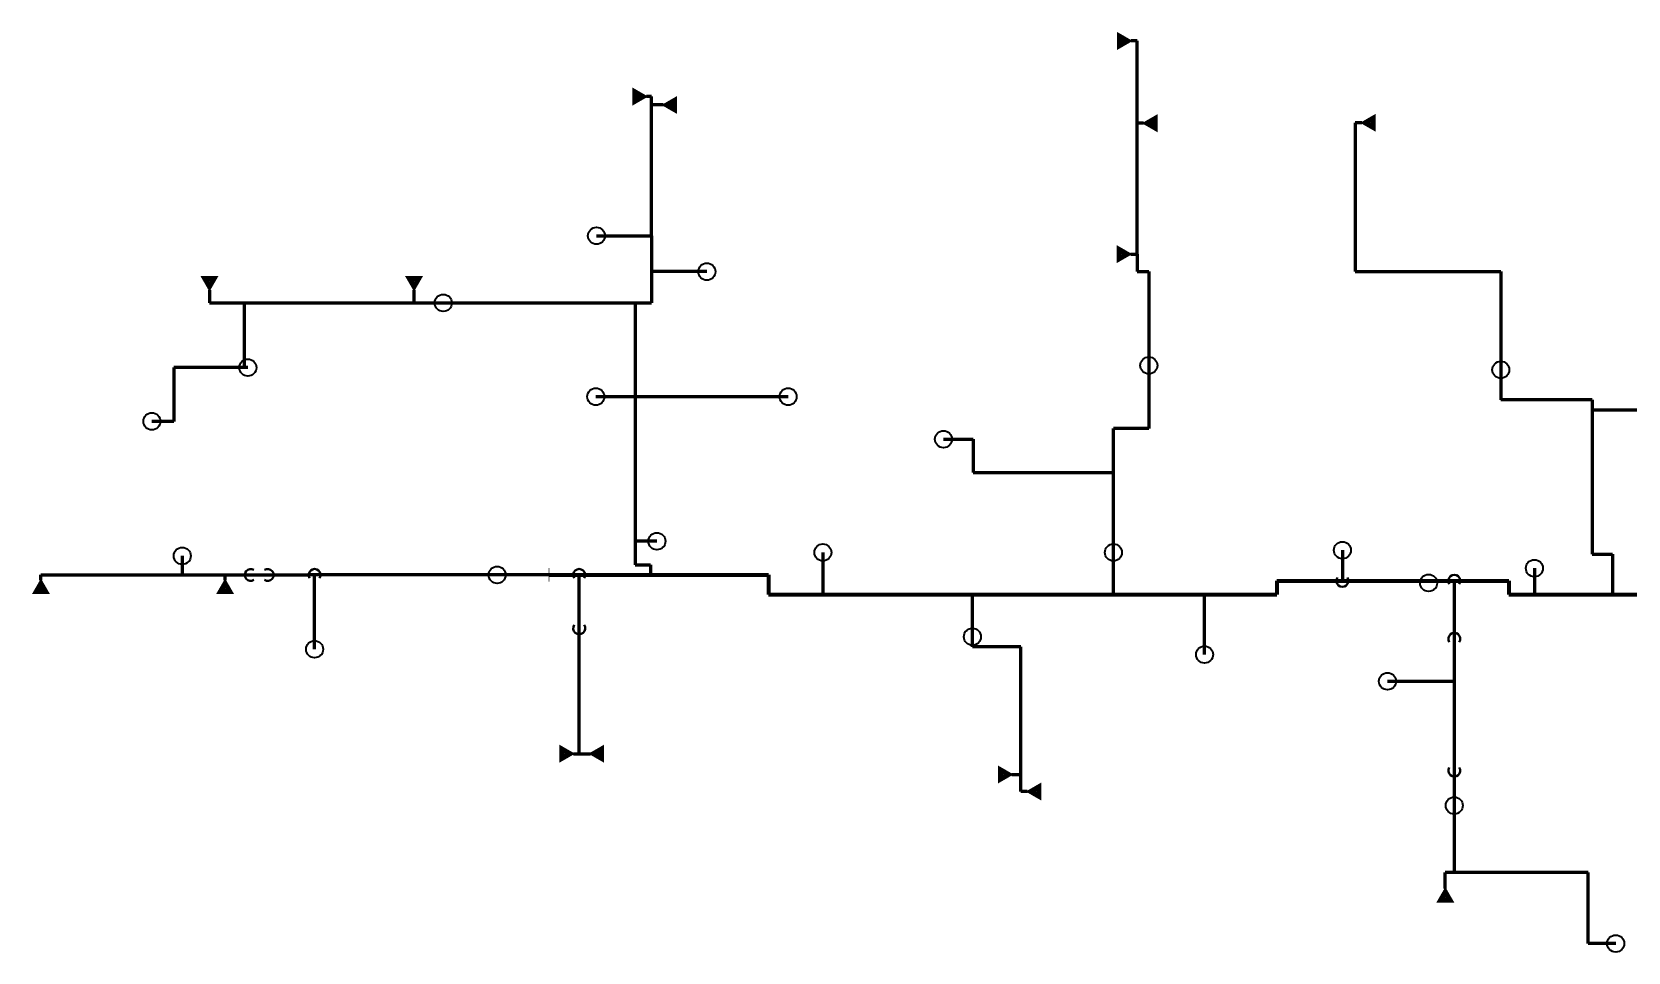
# Model space of a CAD drawing. Header units: inches. Extents: x -2802 to 2433, y -7056 to -2017.
# Drawn here: x -996 to -60, y -5284 to -4744 of the extents above; entities that cross this region are included whole.
import ezdxf

# ---------------------------------------------------------------- set-up
doc = ezdxf.new("R2010")
doc.units = ezdxf.units.IN
doc.header["$LTSCALE"] = 0.5
doc.header["$MEASUREMENT"] = 0
for name, color, linetype, lineweight in [('SPRK-COUPLING', 7, 'Continuous', 40), ('sprk-hd-sw', 7, 'Continuous', 30), ('sprk-pbl', 6, 'Continuous', 60), ('sprk-pmn', 1, 'Continuous', 70), ('sprk-ref-hds', 4, 'Continuous', 35)]:
    doc.layers.add(name, color=color, linetype=linetype, lineweight=lineweight)

# ---------------------------------------------------------------- blocks, each defined once
blk = doc.blocks.new('sprk-hd-sw')
at = {"layer": 'sprk-hd-sw', "const_width": 3}
blk.add_lwpolyline([(-2.06, 0), (-6.74, 2.7), (-6.74, -2.7)], close=True, dxfattribs=at)
at = {"layer": 'sprk-hd-sw'}
blk.add_circle((0, 0), 0.305, dxfattribs=at)
blk = doc.blocks.new('coupling')
at = {"layer": 'SPRK-COUPLING', "const_width": 0.4}
for points in [[(-4, 0), (4, 0)], [(0, 4), (0, -4)]]:
    blk.add_lwpolyline(points, dxfattribs=at)

msp = doc.modelspace()

# ---------------------------------------------------------------- linework, layer by layer
at = {"layer": 'sprk-pbl'}
for p, q in [((-348.08, -4749.61), (-351.7, -4749.61)), ((-348.08, -4874.67), (-348.08, -4749.61)), ((-632.94, -4782.24), (-635.93, -4782.24)), ((-632.94, -4863.92), (-632.94, -4782.24)), ((-626.18, -4787.18), (-632.94, -4787.18)), ((-344.45, -4797.87), (-348.08, -4797.87)), ((-216.43, -4797.62), (-220.35, -4797.62)), ((-220.35, -4797.62), (-220.35, -4884.92)), ((-665.3, -4863.92), (-632.94, -4863.92)), ((-632.94, -4863.92), (-632.94, -4903.31)), ((-351.95, -4874.67), (-348.08, -4874.67)), ((-348.08, -4874.67), (-348.08, -4884.9)), ((-600.51, -4884.95), (-632.94, -4884.95)), ((-348.08, -4884.9), (-341.29, -4884.9)), ((-341.29, -4884.9), (-341.29, -4976.93)), ((-220.35, -4884.92), (-134.89, -4884.92)), ((-134.89, -4884.92), (-134.89, -4960.06)), ((-892.26, -4895.74), (-892.26, -4903.31)), ((-772.26, -4903.31), (-772.26, -4895.74)), ((-892.26, -4903.31), (-772.26, -4903.31)), ((-871.63, -4941.25), (-871.63, -4903.31)), ((-772.26, -4903.31), (-632.94, -4903.31)), ((-642.62, -4903.31), (-642.62, -5056.87)), ((-871.63, -4941.25), (-913.2, -4941.25)), ((-913.2, -4941.25), (-913.2, -4972.76)), ((-869.71, -4941.25), (-871.63, -4941.25)), ((-665.68, -4958.28), (-642.62, -4958.28)), ((-642.62, -4958.28), (-552.86, -4958.28)), ((-81.3, -4960.06), (-134.89, -4960.06)), ((-81.3, -4960.06), (-81.3, -5050.74)), ((-81.3, -4966.06), (-31.76, -4966.06)), ((-913.2, -4972.76), (-926.01, -4972.76)), ((-362.1, -5074.3), (-362.1, -4976.93)), ((-341.29, -4976.93), (-362.1, -4976.93)), ((-461.78, -4983.25), (-444.33, -4983.25)), ((-444.33, -4983.25), (-444.33, -5002.7)), ((-444.33, -5002.7), (-362.1, -5002.7)), ((-629.8, -5043.12), (-642.62, -5043.12)), ((-908.2, -5051.72), (-908.2, -5062.87)), ((-532.5, -5049.68), (-532.5, -5074.3)), ((-227.79, -5048.37), (-227.79, -5066.35)), ((-81.3, -5050.74), (-69.3, -5050.74)), ((-69.3, -5050.74), (-69.3, -5074.3)), ((-991.08, -5065.87), (-991.08, -5062.87)), ((-991.08, -5062.87), (-834.61, -5062.87)), ((-883.08, -5065.87), (-883.08, -5062.87)), ((-693.06, -5062.87), (-834.61, -5062.87)), ((-830.58, -5106.49), (-830.58, -5062.87)), ((-675.39, -5167.74), (-675.39, -5062.87)), ((-642.62, -5056.87), (-633.62, -5056.87)), ((-633.62, -5056.87), (-633.62, -5062.87)), ((-115.19, -5058.94), (-115.19, -5074.3)), ((-177.2, -5066.35), (-177.2, -5067.58)), ((-162.14, -5066.35), (-162.14, -5237.41)), ((-444.8, -5105.04), (-444.8, -5074.3)), ((-308.62, -5109.59), (-308.62, -5074.3)), ((-416.4, -5105.04), (-444.8, -5105.04)), ((-416.4, -5189.93), (-416.4, -5105.04)), ((-201.32, -5125.27), (-162.08, -5125.27)), ((-678.8, -5167.74), (-668.75, -5167.74)), ((-421.58, -5179.93), (-416.4, -5179.93)), ((-412.58, -5189.93), (-416.4, -5189.93)), ((-83.7, -5237.41), (-167.41, -5237.41)), ((-167.41, -5246.86), (-167.41, -5237.41)), ((-83.7, -5279.12), (-83.7, -5237.41)), ((-67.49, -5279.12), (-83.7, -5279.12))]:
    msp.add_line(p, q, dxfattribs=at)
at = {"layer": 'sprk-pbl', "lineweight": 40}
for centre, start, end in [((-868.05, -5062.87), 57.00368, 302.99632), ((-858.05, -5062.87), 237.00368, 122.99632), ((-830.58, -5062.87), 327.00368, 212.99632), ((-675.39, -5062.87), 327.00368, 212.99632), ((-227.79, -5066.35), 147.00368, 32.99632), ((-162.14, -5066.3), 327.00368, 212.99632), ((-675.39, -5094.14), 147.00368, 32.99632), ((-162.14, -5100.35), 327.00368, 212.99632), ((-162.14, -5177.69), 147.00368, 32.99632)]:
    msp.add_arc(centre, 3.5, start, end, dxfattribs=at)
at = {"layer": 'sprk-pmn'}
for p, q in [((-693.06, -5062.87), (-564.31, -5062.87)), ((-564.31, -5062.87), (-564.31, -5074.3)), ((-266.29, -5066.35), (-130.19, -5066.35)), ((-266.29, -5066.35), (-266.29, -5074.3)), ((-130.19, -5066.35), (-130.19, -5074.3)), ((-564.31, -5074.3), (-266.29, -5074.3)), ((-130.19, -5074.3), (141.3, -5074.3))]:
    msp.add_line(p, q, dxfattribs=at)
at = {"layer": 'sprk-ref-hds'}
for centre in [(-665.3, -4863.92), (-600.51, -4884.95), (-755.1, -4903.31), (-869.71, -4941.25), (-341.29, -4939.99), (-134.89, -4942.52), (-665.68, -4958.28), (-552.86, -4958.28), (-926.01, -4972.76), (-461.78, -4983.25), (-629.8, -5043.12), (-532.48, -5049.68), (-362.1, -5049.68), (-227.79, -5048.37), (-908.2, -5051.72), (-115.19, -5058.94), (-723.55, -5062.87), (-177.2, -5067.58), (-830.58, -5106.49), (-444.8, -5099.12), (-308.62, -5109.59), (-201.32, -5125.27), (-162.14, -5198.16), (-67.49, -5279.12)]:
    msp.add_circle(centre, 5, dxfattribs=at)

# ---------------------------------------------------------------- block references
at = {"layer": 'SPRK-COUPLING'}
msp.add_blockref('coupling', (-693.06, -5062.87), dxfattribs=at)
at = {"layer": 'sprk-hd-sw'}
for p in [(-351.7, -4749.61), (-635.93, -4782.24), (-351.95, -4874.67), (-678.8, -5167.74), (-421.58, -5179.93)]:
    msp.add_blockref('sprk-hd-sw', p, dxfattribs=at)
for p, rotation in [((-626.18, -4787.18), 180), ((-344.45, -4797.87), 180), ((-216.43, -4797.62), 180), ((-892.26, -4895.74), 270), ((-772.26, -4895.74), 270), ((-991.08, -5065.87), 89.99999999999999), ((-883.08, -5065.87), 89.99999999999999), ((-669.05, -5167.74), 180), ((-412.58, -5189.93), 180), ((-167.41, -5246.86), 89.99999999999999)]:
    msp.add_blockref('sprk-hd-sw', p, dxfattribs=dict(at, rotation=rotation))

doc.saveas('drawing.dxf')
